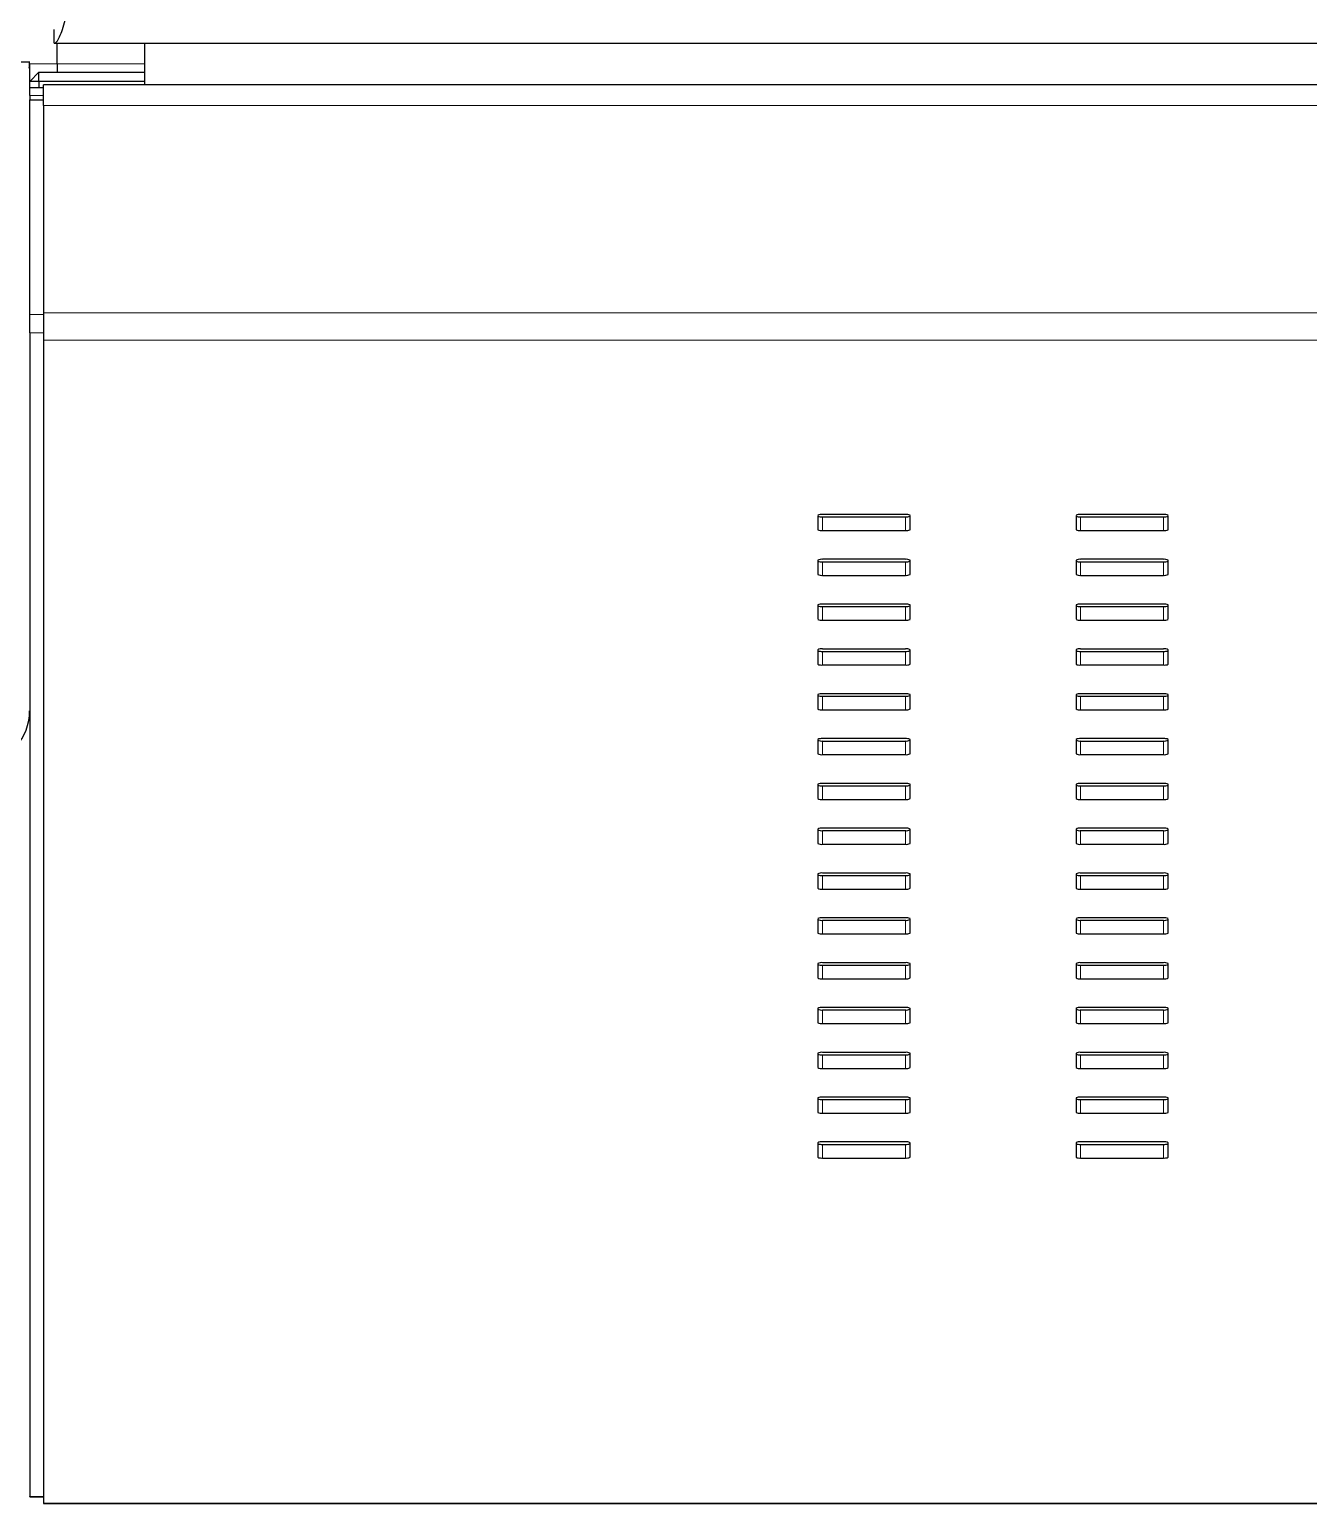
# Model space of a CAD drawing. Header units: millimetres. Extents: x -218071 to -203542, y 15363 to 51382.
# Drawn here: x -217721.36 to -217707.48, y 50530.44 to 50546.43 of the extents above; entities that cross this region are included whole.
import ezdxf

# ---------------------------------------------------------------- set-up
doc = ezdxf.new("R2010")
doc.units = ezdxf.units.MM
doc.header["$LTSCALE"] = 4
doc.layers.add('TPF-EQUIPEMENT', color=7, linetype='Continuous')

msp = doc.modelspace()

# ---------------------------------------------------------------- linework, layer by layer
at = {"layer": 'TPF-EQUIPEMENT', "color": 7, "linetype": 'Continuous', "lineweight": 25, "transparency": 33554671}
for p, q in [((-217721.092, 50546.281), (-217721.092, 50546.431)), ((-217721.092, 50546.281), (-217529.42, 50546.281)), ((-217721.056, 50546.057), (-217721.056, 50546.281)), ((-217720.106, 50545.831), (-217720.106, 50546.281)), ((-217721.52, 50546.081), (-217721.356, 50546.081)), ((-217721.356, 50545.867), (-217721.356, 50546.057)), ((-217721.056, 50546.057), (-217721.056, 50545.967)), ((-217721.356, 50545.867), (-217721.256, 50545.967)), ((-217721.256, 50545.867), (-217721.356, 50545.867)), ((-217721.356, 50545.799), (-217721.356, 50545.867)), ((-217721.256, 50545.867), (-217721.256, 50545.967)), ((-217721.256, 50545.967), (-217720.106, 50545.967)), ((-217720.106, 50545.867), (-217721.256, 50545.867)), ((-217721.256, 50545.867), (-217721.256, 50545.799)), ((-217721.206, 50545.799), (-217721.356, 50545.799)), ((-217721.356, 50545.716), (-217721.356, 50545.799)), ((-217721.356, 50545.716), (-217721.356, 50545.667)), ((-217527.006, 50545.831), (-217721.206, 50545.831)), ((-217721.206, 50545.606), (-217721.206, 50545.831)), ((-217721.356, 50545.667), (-217721.206, 50545.667)), ((-217721.356, 50543.337), (-217721.356, 50545.667)), ((-217721.206, 50545.606), (-217721.206, 50543.357)), ((-217721.356, 50543.14), (-217721.356, 50543.337)), ((-217721.206, 50543.357), (-217721.206, 50543.062)), ((-217721.356, 50543.14), (-217721.356, 50530.516)), ((-217721.206, 50543.062), (-217721.206, 50530.445)), ((-217712.806, 50541.16), (-217712.806, 50541.004)), ((-217711.856, 50541.169), (-217712.756, 50541.169)), ((-217712.756, 50541.143), (-217711.856, 50541.143)), ((-217711.806, 50541.004), (-217711.806, 50541.16)), ((-217710.006, 50541.16), (-217710.006, 50541.004)), ((-217709.056, 50541.169), (-217709.956, 50541.169)), ((-217709.956, 50541.143), (-217709.056, 50541.143)), ((-217709.006, 50541.004), (-217709.006, 50541.16)), ((-217712.756, 50540.995), (-217711.856, 50540.995)), ((-217709.956, 50540.995), (-217709.056, 50540.995)), ((-217712.806, 50540.674), (-217712.806, 50540.518)), ((-217711.856, 50540.683), (-217712.756, 50540.683)), ((-217712.756, 50540.657), (-217711.856, 50540.657)), ((-217711.806, 50540.518), (-217711.806, 50540.674)), ((-217710.006, 50540.674), (-217710.006, 50540.518)), ((-217709.056, 50540.683), (-217709.956, 50540.683)), ((-217709.956, 50540.657), (-217709.056, 50540.657)), ((-217709.006, 50540.518), (-217709.006, 50540.674)), ((-217712.756, 50540.509), (-217711.856, 50540.509)), ((-217709.956, 50540.509), (-217709.056, 50540.509)), ((-217712.806, 50540.188), (-217712.806, 50540.032)), ((-217711.856, 50540.197), (-217712.756, 50540.197)), ((-217712.756, 50540.171), (-217711.856, 50540.171)), ((-217711.806, 50540.032), (-217711.806, 50540.188)), ((-217710.006, 50540.188), (-217710.006, 50540.032)), ((-217709.056, 50540.197), (-217709.956, 50540.197)), ((-217709.956, 50540.171), (-217709.056, 50540.171)), ((-217709.006, 50540.032), (-217709.006, 50540.188)), ((-217712.756, 50540.023), (-217711.856, 50540.023)), ((-217709.956, 50540.023), (-217709.056, 50540.023)), ((-217712.806, 50539.702), (-217712.806, 50539.545)), ((-217711.856, 50539.71), (-217712.756, 50539.71)), ((-217712.756, 50539.684), (-217711.856, 50539.684)), ((-217711.806, 50539.545), (-217711.806, 50539.702)), ((-217710.006, 50539.702), (-217710.006, 50539.545)), ((-217709.056, 50539.71), (-217709.956, 50539.71)), ((-217709.956, 50539.684), (-217709.056, 50539.684)), ((-217709.006, 50539.545), (-217709.006, 50539.702)), ((-217712.756, 50539.537), (-217711.856, 50539.537)), ((-217709.956, 50539.537), (-217709.056, 50539.537)), ((-217712.806, 50539.215), (-217712.806, 50539.059)), ((-217711.856, 50539.224), (-217712.756, 50539.224)), ((-217712.756, 50539.198), (-217711.856, 50539.198)), ((-217711.806, 50539.059), (-217711.806, 50539.215)), ((-217710.006, 50539.215), (-217710.006, 50539.059)), ((-217709.056, 50539.224), (-217709.956, 50539.224)), ((-217709.956, 50539.198), (-217709.056, 50539.198)), ((-217709.006, 50539.059), (-217709.006, 50539.215)), ((-217712.756, 50539.051), (-217711.856, 50539.051)), ((-217709.956, 50539.051), (-217709.056, 50539.051)), ((-217712.806, 50538.729), (-217712.806, 50538.573)), ((-217711.856, 50538.738), (-217712.756, 50538.738)), ((-217712.756, 50538.712), (-217711.856, 50538.712)), ((-217711.806, 50538.573), (-217711.806, 50538.729)), ((-217710.006, 50538.729), (-217710.006, 50538.573)), ((-217709.056, 50538.738), (-217709.956, 50538.738)), ((-217709.956, 50538.712), (-217709.056, 50538.712)), ((-217709.006, 50538.573), (-217709.006, 50538.729)), ((-217712.756, 50538.564), (-217711.856, 50538.564)), ((-217709.956, 50538.564), (-217709.056, 50538.564)), ((-217712.806, 50538.243), (-217712.806, 50538.087)), ((-217711.856, 50538.252), (-217712.756, 50538.252)), ((-217712.756, 50538.226), (-217711.856, 50538.226)), ((-217711.806, 50538.087), (-217711.806, 50538.243)), ((-217710.006, 50538.243), (-217710.006, 50538.087)), ((-217709.056, 50538.252), (-217709.956, 50538.252)), ((-217709.956, 50538.226), (-217709.056, 50538.226)), ((-217709.006, 50538.087), (-217709.006, 50538.243)), ((-217712.756, 50538.078), (-217711.856, 50538.078)), ((-217709.956, 50538.078), (-217709.056, 50538.078)), ((-217712.806, 50537.757), (-217712.806, 50537.601)), ((-217711.856, 50537.766), (-217712.756, 50537.766)), ((-217712.756, 50537.74), (-217711.856, 50537.74)), ((-217711.806, 50537.601), (-217711.806, 50537.757)), ((-217710.006, 50537.757), (-217710.006, 50537.601)), ((-217709.056, 50537.766), (-217709.956, 50537.766)), ((-217709.956, 50537.74), (-217709.056, 50537.74)), ((-217709.006, 50537.601), (-217709.006, 50537.757)), ((-217712.756, 50537.592), (-217711.856, 50537.592)), ((-217709.956, 50537.592), (-217709.056, 50537.592)), ((-217712.806, 50537.271), (-217712.806, 50537.114)), ((-217711.856, 50537.279), (-217712.756, 50537.279)), ((-217712.756, 50537.253), (-217711.856, 50537.253)), ((-217711.806, 50537.114), (-217711.806, 50537.271)), ((-217710.006, 50537.271), (-217710.006, 50537.114)), ((-217709.056, 50537.279), (-217709.956, 50537.279)), ((-217709.956, 50537.253), (-217709.056, 50537.253)), ((-217709.006, 50537.114), (-217709.006, 50537.271)), ((-217712.756, 50537.106), (-217711.856, 50537.106)), ((-217709.956, 50537.106), (-217709.056, 50537.106)), ((-217712.806, 50536.784), (-217712.806, 50536.628)), ((-217711.856, 50536.793), (-217712.756, 50536.793)), ((-217712.756, 50536.767), (-217711.856, 50536.767)), ((-217711.806, 50536.628), (-217711.806, 50536.784)), ((-217710.006, 50536.784), (-217710.006, 50536.628)), ((-217709.056, 50536.793), (-217709.956, 50536.793)), ((-217709.956, 50536.767), (-217709.056, 50536.767)), ((-217709.006, 50536.628), (-217709.006, 50536.784)), ((-217712.756, 50536.619), (-217711.856, 50536.619)), ((-217709.956, 50536.619), (-217709.056, 50536.619)), ((-217712.806, 50536.298), (-217712.806, 50536.142)), ((-217711.856, 50536.307), (-217712.756, 50536.307)), ((-217712.756, 50536.281), (-217711.856, 50536.281)), ((-217711.806, 50536.142), (-217711.806, 50536.298)), ((-217710.006, 50536.298), (-217710.006, 50536.142)), ((-217709.056, 50536.307), (-217709.956, 50536.307)), ((-217709.956, 50536.281), (-217709.056, 50536.281)), ((-217709.006, 50536.142), (-217709.006, 50536.298)), ((-217712.756, 50536.133), (-217711.856, 50536.133)), ((-217709.956, 50536.133), (-217709.056, 50536.133)), ((-217712.806, 50535.812), (-217712.806, 50535.656)), ((-217711.856, 50535.821), (-217712.756, 50535.821)), ((-217712.756, 50535.795), (-217711.856, 50535.795)), ((-217711.806, 50535.656), (-217711.806, 50535.812)), ((-217710.006, 50535.812), (-217710.006, 50535.656)), ((-217709.056, 50535.821), (-217709.956, 50535.821)), ((-217709.956, 50535.795), (-217709.056, 50535.795)), ((-217709.006, 50535.656), (-217709.006, 50535.812)), ((-217712.756, 50535.647), (-217711.856, 50535.647)), ((-217709.956, 50535.647), (-217709.056, 50535.647)), ((-217712.806, 50535.326), (-217712.806, 50535.169)), ((-217711.856, 50535.334), (-217712.756, 50535.334)), ((-217712.756, 50535.309), (-217711.856, 50535.309)), ((-217711.806, 50535.169), (-217711.806, 50535.326)), ((-217710.006, 50535.326), (-217710.006, 50535.169)), ((-217709.056, 50535.334), (-217709.956, 50535.334)), ((-217709.956, 50535.309), (-217709.056, 50535.309)), ((-217709.006, 50535.169), (-217709.006, 50535.326)), ((-217712.756, 50535.161), (-217711.856, 50535.161)), ((-217709.956, 50535.161), (-217709.056, 50535.161)), ((-217712.806, 50534.84), (-217712.806, 50534.683)), ((-217711.856, 50534.848), (-217712.756, 50534.848)), ((-217712.756, 50534.822), (-217711.856, 50534.822)), ((-217711.806, 50534.683), (-217711.806, 50534.84)), ((-217710.006, 50534.84), (-217710.006, 50534.683)), ((-217709.056, 50534.848), (-217709.956, 50534.848)), ((-217709.956, 50534.822), (-217709.056, 50534.822)), ((-217709.006, 50534.683), (-217709.006, 50534.84)), ((-217712.756, 50534.675), (-217711.856, 50534.675)), ((-217709.956, 50534.675), (-217709.056, 50534.675)), ((-217712.806, 50534.353), (-217712.806, 50534.197)), ((-217711.856, 50534.362), (-217712.756, 50534.362)), ((-217712.756, 50534.336), (-217711.856, 50534.336)), ((-217711.806, 50534.197), (-217711.806, 50534.353)), ((-217710.006, 50534.353), (-217710.006, 50534.197)), ((-217709.056, 50534.362), (-217709.956, 50534.362)), ((-217709.956, 50534.336), (-217709.056, 50534.336)), ((-217709.006, 50534.197), (-217709.006, 50534.353)), ((-217712.756, 50534.188), (-217711.856, 50534.188)), ((-217709.956, 50534.188), (-217709.056, 50534.188)), ((-217721.356, 50530.513), (-217721.356, 50530.516)), ((-217721.356, 50530.513), (-217721.206, 50530.513)), ((-217721.206, 50530.445), (-217721.206, 50530.44)), ((-217721.206, 50530.44), (-217527.006, 50530.44))]:
    msp.add_line(p, q, dxfattribs=at)
at = {"layer": 'TPF-EQUIPEMENT', "color": 8, "linetype": 'Continuous', "lineweight": 18, "transparency": 33554671}
for p, q in [((-217721.356, 50546.057), (-217721.056, 50546.057)), ((-217721.056, 50546.057), (-217720.106, 50546.057)), ((-217721.206, 50545.716), (-217721.356, 50545.716)), ((-217721.206, 50545.606), (-217527.006, 50545.606)), ((-217721.356, 50543.337), (-217721.206, 50543.337)), ((-217721.206, 50543.357), (-217527.006, 50543.357)), ((-217721.206, 50543.14), (-217721.356, 50543.14)), ((-217721.206, 50543.062), (-217527.006, 50543.062)), ((-217712.756, 50541.143), (-217712.756, 50540.995)), ((-217711.856, 50541.143), (-217711.856, 50540.995)), ((-217709.956, 50541.143), (-217709.956, 50540.995)), ((-217709.056, 50541.143), (-217709.056, 50540.995)), ((-217712.756, 50540.657), (-217712.756, 50540.509)), ((-217711.856, 50540.657), (-217711.856, 50540.509)), ((-217709.956, 50540.657), (-217709.956, 50540.509)), ((-217709.056, 50540.657), (-217709.056, 50540.509)), ((-217712.756, 50540.171), (-217712.756, 50540.023)), ((-217711.856, 50540.171), (-217711.856, 50540.023)), ((-217709.956, 50540.171), (-217709.956, 50540.023)), ((-217709.056, 50540.171), (-217709.056, 50540.023)), ((-217712.756, 50539.684), (-217712.756, 50539.537)), ((-217711.856, 50539.684), (-217711.856, 50539.537)), ((-217709.956, 50539.684), (-217709.956, 50539.537)), ((-217709.056, 50539.684), (-217709.056, 50539.537)), ((-217712.756, 50539.198), (-217712.756, 50539.051)), ((-217711.856, 50539.198), (-217711.856, 50539.051)), ((-217709.956, 50539.198), (-217709.956, 50539.051)), ((-217709.056, 50539.198), (-217709.056, 50539.051)), ((-217712.756, 50538.712), (-217712.756, 50538.564)), ((-217711.856, 50538.712), (-217711.856, 50538.564)), ((-217709.956, 50538.712), (-217709.956, 50538.564)), ((-217709.056, 50538.712), (-217709.056, 50538.564)), ((-217712.756, 50538.226), (-217712.756, 50538.078)), ((-217711.856, 50538.226), (-217711.856, 50538.078)), ((-217709.956, 50538.226), (-217709.956, 50538.078)), ((-217709.056, 50538.226), (-217709.056, 50538.078)), ((-217712.756, 50537.74), (-217712.756, 50537.592)), ((-217711.856, 50537.74), (-217711.856, 50537.592)), ((-217709.956, 50537.74), (-217709.956, 50537.592)), ((-217709.056, 50537.74), (-217709.056, 50537.592)), ((-217712.756, 50537.253), (-217712.756, 50537.106)), ((-217711.856, 50537.253), (-217711.856, 50537.106)), ((-217709.956, 50537.253), (-217709.956, 50537.106)), ((-217709.056, 50537.253), (-217709.056, 50537.106)), ((-217712.756, 50536.767), (-217712.756, 50536.619)), ((-217711.856, 50536.767), (-217711.856, 50536.619)), ((-217709.956, 50536.767), (-217709.956, 50536.619)), ((-217709.056, 50536.767), (-217709.056, 50536.619)), ((-217712.756, 50536.281), (-217712.756, 50536.133)), ((-217711.856, 50536.281), (-217711.856, 50536.133)), ((-217709.956, 50536.281), (-217709.956, 50536.133)), ((-217709.056, 50536.281), (-217709.056, 50536.133)), ((-217712.756, 50535.795), (-217712.756, 50535.647)), ((-217711.856, 50535.795), (-217711.856, 50535.647)), ((-217709.956, 50535.795), (-217709.956, 50535.647)), ((-217709.056, 50535.795), (-217709.056, 50535.647)), ((-217712.756, 50535.309), (-217712.756, 50535.161)), ((-217711.856, 50535.309), (-217711.856, 50535.161)), ((-217709.956, 50535.309), (-217709.956, 50535.161)), ((-217709.056, 50535.309), (-217709.056, 50535.161)), ((-217712.756, 50534.822), (-217712.756, 50534.675)), ((-217711.856, 50534.822), (-217711.856, 50534.675)), ((-217709.956, 50534.822), (-217709.956, 50534.675)), ((-217709.056, 50534.822), (-217709.056, 50534.675)), ((-217712.756, 50534.336), (-217712.756, 50534.188)), ((-217711.856, 50534.336), (-217711.856, 50534.188)), ((-217709.956, 50534.336), (-217709.956, 50534.188)), ((-217709.056, 50534.336), (-217709.056, 50534.188)), ((-217721.356, 50530.516), (-217721.206, 50530.516)), ((-217721.206, 50530.445), (-217527.006, 50530.445))]:
    msp.add_line(p, q, dxfattribs=at)
at = {"layer": 'TPF-EQUIPEMENT', "color": 7, "linetype": 'Continuous', "lineweight": 25, "transparency": 33554671}
for centre, start, end in [((-217712.768, 50541.091), 81.2205, 118.4816), ((-217712.768, 50541.222), 241.5184, 278.7795), ((-217711.844, 50541.091), 61.5184, 98.7795), ((-217711.844, 50541.222), 261.2205, 298.4816), ((-217709.968, 50541.091), 81.2205, 118.4816), ((-217709.968, 50541.222), 241.5184, 278.7795), ((-217709.044, 50541.091), 61.5184, 98.7795), ((-217709.044, 50541.222), 261.2205, 298.4816), ((-217712.768, 50541.074), 241.5184, 278.7795), ((-217711.844, 50541.074), 261.2205, 298.4816), ((-217709.968, 50541.074), 241.5184, 278.7795), ((-217709.044, 50541.074), 261.2205, 298.4816), ((-217712.768, 50540.604), 81.2205, 118.4816), ((-217712.768, 50540.735), 241.5184, 278.7795), ((-217711.844, 50540.604), 61.5184, 98.7795), ((-217711.844, 50540.735), 261.2205, 298.4816), ((-217709.968, 50540.604), 81.2205, 118.4816), ((-217709.968, 50540.735), 241.5184, 278.7795), ((-217709.044, 50540.604), 61.5184, 98.7795), ((-217709.044, 50540.735), 261.2205, 298.4816), ((-217712.768, 50540.588), 241.5184, 278.7795), ((-217711.844, 50540.588), 261.2205, 298.4816), ((-217709.968, 50540.588), 241.5184, 278.7795), ((-217709.044, 50540.588), 261.2205, 298.4816), ((-217712.768, 50540.118), 81.2205, 118.4816), ((-217712.768, 50540.249), 241.5184, 278.7795), ((-217711.844, 50540.118), 61.5184, 98.7795), ((-217711.844, 50540.249), 261.2205, 298.4816), ((-217709.968, 50540.118), 81.2205, 118.4816), ((-217709.968, 50540.249), 241.5184, 278.7795), ((-217709.044, 50540.118), 61.5184, 98.7795), ((-217709.044, 50540.249), 261.2205, 298.4816), ((-217712.768, 50540.101), 241.5184, 278.7795), ((-217711.844, 50540.101), 261.2205, 298.4816), ((-217709.968, 50540.101), 241.5184, 278.7795), ((-217709.044, 50540.101), 261.2205, 298.4816), ((-217712.768, 50539.632), 81.2205, 118.4816), ((-217712.768, 50539.763), 241.5184, 278.7795), ((-217711.844, 50539.632), 61.5184, 98.7795), ((-217711.844, 50539.763), 261.2205, 298.4816), ((-217709.968, 50539.632), 81.2205, 118.4816), ((-217709.968, 50539.763), 241.5184, 278.7795), ((-217709.044, 50539.632), 61.5184, 98.7795), ((-217709.044, 50539.763), 261.2205, 298.4816), ((-217712.768, 50539.615), 241.5184, 278.7795), ((-217711.844, 50539.615), 261.2205, 298.4816), ((-217709.968, 50539.615), 241.5184, 278.7795), ((-217709.044, 50539.615), 261.2205, 298.4816), ((-217712.768, 50539.146), 81.2205, 118.4816), ((-217712.768, 50539.277), 241.5184, 278.7795), ((-217711.844, 50539.146), 61.5184, 98.7795), ((-217711.844, 50539.277), 261.2205, 298.4816), ((-217709.968, 50539.146), 81.2205, 118.4816), ((-217709.968, 50539.277), 241.5184, 278.7795), ((-217709.044, 50539.146), 61.5184, 98.7795), ((-217709.044, 50539.277), 261.2205, 298.4816), ((-217712.768, 50539.129), 241.5184, 278.7795), ((-217711.844, 50539.129), 261.2205, 298.4816), ((-217709.968, 50539.129), 241.5184, 278.7795), ((-217709.044, 50539.129), 261.2205, 298.4816), ((-217712.768, 50538.659), 81.2205, 118.4816), ((-217712.768, 50538.791), 241.5184, 278.7795), ((-217711.844, 50538.659), 61.5184, 98.7795), ((-217711.844, 50538.791), 261.2205, 298.4816), ((-217709.968, 50538.659), 81.2205, 118.4816), ((-217709.968, 50538.791), 241.5184, 278.7795), ((-217709.044, 50538.659), 61.5184, 98.7795), ((-217709.044, 50538.791), 261.2205, 298.4816), ((-217712.768, 50538.643), 241.5184, 278.7795), ((-217711.844, 50538.643), 261.2205, 298.4816), ((-217709.968, 50538.643), 241.5184, 278.7795), ((-217709.044, 50538.643), 261.2205, 298.4816), ((-217712.768, 50538.173), 81.2205, 118.4816), ((-217712.768, 50538.304), 241.5184, 278.7795), ((-217711.844, 50538.173), 61.5184, 98.7795), ((-217711.844, 50538.304), 261.2205, 298.4816), ((-217709.968, 50538.173), 81.2205, 118.4816), ((-217709.968, 50538.304), 241.5184, 278.7795), ((-217709.044, 50538.173), 61.5184, 98.7795), ((-217709.044, 50538.304), 261.2205, 298.4816), ((-217712.768, 50538.157), 241.5184, 278.7795), ((-217711.844, 50538.157), 261.2205, 298.4816), ((-217709.968, 50538.157), 241.5184, 278.7795), ((-217709.044, 50538.157), 261.2205, 298.4816), ((-217712.768, 50537.687), 81.2205, 118.4816), ((-217712.768, 50537.818), 241.5184, 278.7795), ((-217711.844, 50537.687), 61.5184, 98.7795), ((-217711.844, 50537.818), 261.2205, 298.4816), ((-217709.968, 50537.687), 81.2205, 118.4816), ((-217709.968, 50537.818), 241.5184, 278.7795), ((-217709.044, 50537.687), 61.5184, 98.7795), ((-217709.044, 50537.818), 261.2205, 298.4816), ((-217712.768, 50537.67), 241.5184, 278.7795), ((-217711.844, 50537.67), 261.2205, 298.4816), ((-217709.968, 50537.67), 241.5184, 278.7795), ((-217709.044, 50537.67), 261.2205, 298.4816), ((-217712.768, 50537.201), 81.2205, 118.4816), ((-217712.768, 50537.332), 241.5184, 278.7795), ((-217711.844, 50537.201), 61.5184, 98.7795), ((-217711.844, 50537.332), 261.2205, 298.4816), ((-217709.968, 50537.201), 81.2205, 118.4816), ((-217709.968, 50537.332), 241.5184, 278.7795), ((-217709.044, 50537.201), 61.5184, 98.7795), ((-217709.044, 50537.332), 261.2205, 298.4816), ((-217712.768, 50537.184), 241.5184, 278.7795), ((-217711.844, 50537.184), 261.2205, 298.4816), ((-217709.968, 50537.184), 241.5184, 278.7795), ((-217709.044, 50537.184), 261.2205, 298.4816), ((-217712.768, 50536.715), 81.2205, 118.4816), ((-217712.768, 50536.846), 241.5184, 278.7795), ((-217711.844, 50536.715), 61.5184, 98.7795), ((-217711.844, 50536.846), 261.2205, 298.4816), ((-217709.968, 50536.715), 81.2205, 118.4816), ((-217709.968, 50536.846), 241.5184, 278.7795), ((-217709.044, 50536.715), 61.5184, 98.7795), ((-217709.044, 50536.846), 261.2205, 298.4816), ((-217712.768, 50536.698), 241.5184, 278.7795), ((-217711.844, 50536.698), 261.2205, 298.4816), ((-217709.968, 50536.698), 241.5184, 278.7795), ((-217709.044, 50536.698), 261.2205, 298.4816), ((-217712.768, 50536.228), 81.2205, 118.4816), ((-217712.768, 50536.359), 241.5184, 278.7795), ((-217711.844, 50536.228), 61.5184, 98.7795), ((-217711.844, 50536.359), 261.2205, 298.4816), ((-217709.968, 50536.228), 81.2205, 118.4816), ((-217709.968, 50536.359), 241.5184, 278.7795), ((-217709.044, 50536.228), 61.5184, 98.7795), ((-217709.044, 50536.359), 261.2205, 298.4816), ((-217712.768, 50536.212), 241.5184, 278.7795), ((-217711.844, 50536.212), 261.2205, 298.4816), ((-217709.968, 50536.212), 241.5184, 278.7795), ((-217709.044, 50536.212), 261.2205, 298.4816), ((-217712.768, 50535.742), 81.2205, 118.4816), ((-217712.768, 50535.873), 241.5184, 278.7795), ((-217711.844, 50535.742), 61.5184, 98.7795), ((-217711.844, 50535.873), 261.2205, 298.4816), ((-217709.968, 50535.742), 81.2205, 118.4816), ((-217709.968, 50535.873), 241.5184, 278.7795), ((-217709.044, 50535.742), 61.5184, 98.7795), ((-217709.044, 50535.873), 261.2205, 298.4816), ((-217712.768, 50535.726), 241.5184, 278.7795), ((-217711.844, 50535.726), 261.2205, 298.4816), ((-217709.968, 50535.726), 241.5184, 278.7795), ((-217709.044, 50535.726), 261.2205, 298.4816), ((-217712.768, 50535.256), 81.2205, 118.4816), ((-217712.768, 50535.387), 241.5184, 278.7795), ((-217711.844, 50535.256), 61.5184, 98.7795), ((-217711.844, 50535.387), 261.2205, 298.4816), ((-217709.968, 50535.256), 81.2205, 118.4816), ((-217709.968, 50535.387), 241.5184, 278.7795), ((-217709.044, 50535.256), 61.5184, 98.7795), ((-217709.044, 50535.387), 261.2205, 298.4816), ((-217712.768, 50535.239), 241.5184, 278.7795), ((-217711.844, 50535.239), 261.2205, 298.4816), ((-217709.968, 50535.239), 241.5184, 278.7795), ((-217709.044, 50535.239), 261.2205, 298.4816), ((-217712.768, 50534.77), 81.2205, 118.4816), ((-217712.768, 50534.901), 241.5184, 278.7795), ((-217711.844, 50534.77), 61.5184, 98.7795), ((-217711.844, 50534.901), 261.2205, 298.4816), ((-217709.968, 50534.77), 81.2205, 118.4816), ((-217709.968, 50534.901), 241.5184, 278.7795), ((-217709.044, 50534.77), 61.5184, 98.7795), ((-217709.044, 50534.901), 261.2205, 298.4816), ((-217712.768, 50534.753), 241.5184, 278.7795), ((-217711.844, 50534.753), 261.2205, 298.4816), ((-217709.968, 50534.753), 241.5184, 278.7795), ((-217709.044, 50534.753), 261.2205, 298.4816), ((-217712.768, 50534.284), 81.2205, 118.4816), ((-217712.768, 50534.415), 241.5184, 278.7795), ((-217711.844, 50534.284), 61.5184, 98.7795), ((-217711.844, 50534.415), 261.2205, 298.4816), ((-217709.968, 50534.284), 81.2205, 118.4816), ((-217709.968, 50534.415), 241.5184, 278.7795), ((-217709.044, 50534.284), 61.5184, 98.7795), ((-217709.044, 50534.415), 261.2205, 298.4816), ((-217712.768, 50534.267), 241.5184, 278.7795), ((-217711.844, 50534.267), 261.2205, 298.4816), ((-217709.968, 50534.267), 241.5184, 278.7795), ((-217709.044, 50534.267), 261.2205, 298.4816)]:
    msp.add_arc(centre, 0.0794, start, end, dxfattribs=at)
for centre, major_axis, ratio, start_param, end_param in [((-217721.956, 50546.133), (0.424, -0.463), 0.916331, 0.667472, 0.785398), ((-217721.956, 50539.066), (-0.447, 0.417), 0.958935, 3.148297, 3.871031)]:
    msp.add_ellipse(centre, major_axis=major_axis, ratio=ratio, start_param=start_param, end_param=end_param, dxfattribs=at)
msp.add_open_spline([(-217721.092, 50546.281), (-217721.082, 50546.284), (-217721.062, 50546.291), (-217721.031, 50546.347), (-217721.001, 50546.429), (-217720.976, 50546.512), (-217720.961, 50546.564), (-217720.956, 50546.581)], degree=3, knots=[0, 0, 0, 0, 0.223464, 0.446959, 0.670454, 0.893949, 1, 1, 1, 1], dxfattribs=at)

doc.saveas('drawing.dxf')
